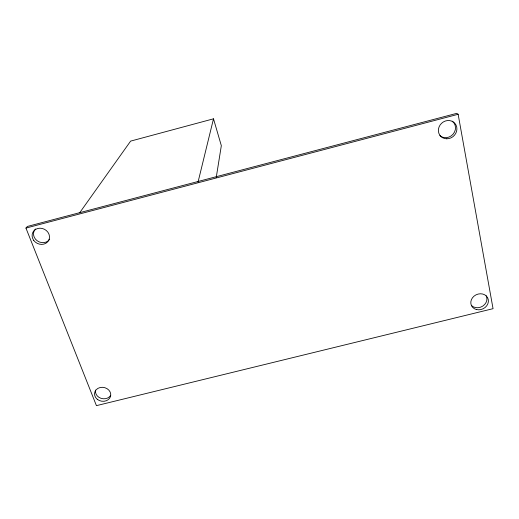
<?xml version="1.0" encoding="UTF-8"?>
<svg xmlns="http://www.w3.org/2000/svg" width="519" height="519" viewBox="0 0 519 519"><rect width="100%" height="100%" fill="white"/><g stroke="black" fill="none" stroke-linecap="round" stroke-linejoin="round"><path stroke-width="0.78" d="M216.222 177.582L221.328 145.664L213.497 118.819L130.626 141.11L79.615 212.855M198.018 182.175L213.497 118.819M25.95 228.081L27.384 226.453L456.739 113.35L458.141 114.284L493.05 308.675L96.43 405.65L25.95 228.081L458.141 114.284M452.218 121.18A9.53 8.739 -41 0 1 453.126 134.136A9.53 8.739 -41 0 1 439.853 135.615M486.173 295.765A8.946 7.772 -24.2 0 1 482.813 306.08A8.946 7.772 -24.2 0 1 471.434 305.483M49.662 239.227A8.823 7.856 25.7 0 1 37.238 240.816A8.823 7.856 25.7 0 1 35.454 228.983M110.748 395.277A8.109 6.929 10.9 0 1 100.946 398.307A8.109 6.929 10.9 0 1 95.58 390.119M476.468 309.545A8.998 7.811 -24.1 0 0 488.301 299.684A8.998 7.811 -24.1 0 0 474.035 296.141A8.998 7.811 -24.1 0 0 476.468 309.545M446.833 138.794A9.595 8.791 -40.8 0 0 456.039 125.085A9.595 8.791 -40.8 0 0 440.06 125.066A9.595 8.791 -40.8 0 0 446.833 138.794M33.709 240.362A8.881 7.902 25.6 0 0 48.721 240.329A8.881 7.902 25.6 0 0 39.995 228.204A8.881 7.902 25.6 0 0 33.709 240.362M97.293 399.306A8.161 6.961 10.9 0 0 110.612 396.081A8.161 6.961 10.9 0 0 100.024 387.557A8.161 6.961 10.9 0 0 97.293 399.306"/></g></svg>
